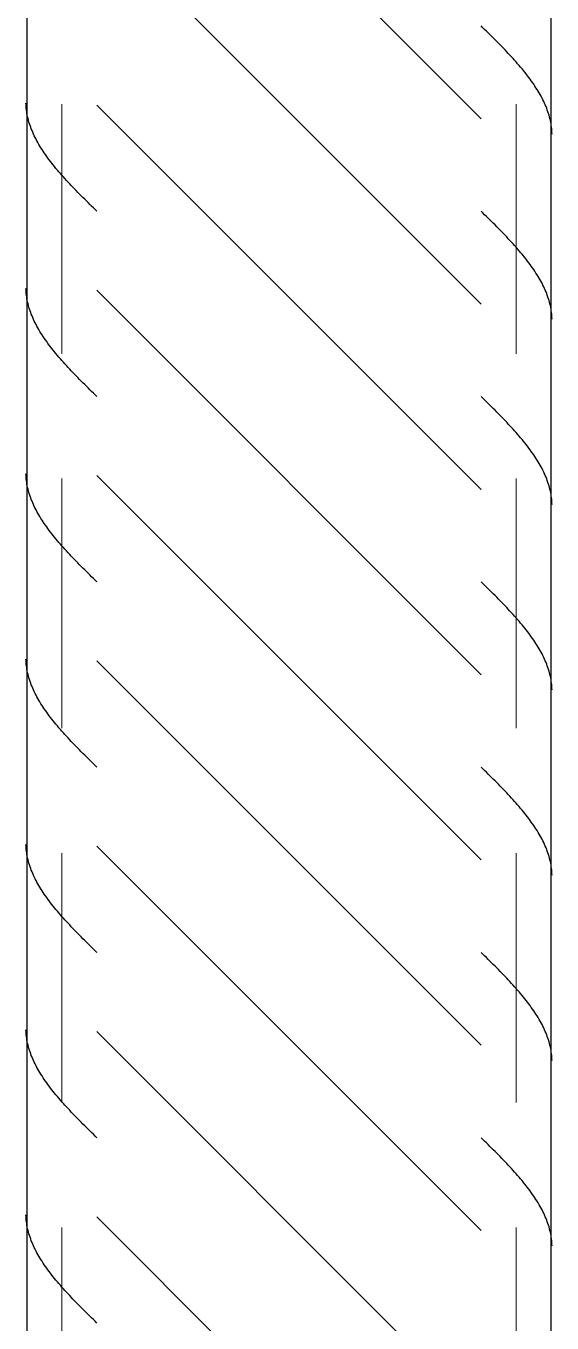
# Model space of a CAD drawing. Extents: x -9133 to 18268, y -11863 to 17290.
# Drawn here: x 498.8 to 529, y 3316.6 to 3390.8 of the extents above; entities that cross this region are included whole.
import ezdxf

# ---------------------------------------------------------------- set-up
doc = ezdxf.new("R2010")
doc.units = 0
doc.header["$LTSCALE"] = 30
doc.header["$MEASUREMENT"] = 0
doc.linetypes.add('EJEG$0$RLE-PROYECCION', pattern=[0.71438, 0.47625, -0.23813])
doc.layers.get('0').update_dxf_attribs({"linetype": 'CONTINUOUS'})
doc.layers.add('EJEG$0$RLA-ACHURADO', color=30, linetype='EJEG$0$RLE-PROYECCION', lineweight=15, transparency=0.7)
doc.layers.add('EJEG$0$RLA-CONTORNO', color=30, linetype='CONTINUOUS', lineweight=25)

# ---------------------------------------------------------------- blocks, each defined once
blk = doc.blocks.new('EJEG$0$RLA-COLUMNAS-CAJONES - P_M_ 300x300x20-306602-EJE G')
at = {"layer": 'EJEG$0$RLA-ACHURADO'}
for p, q in [((-1629.816, 788.27), (-1629.816, 1103)), ((-1603.816, 788.27), (-1603.816, 1103))]:
    blk.add_line(p, q, dxfattribs=at)
blk = doc.blocks.new('EJEG$0$FP_1-EJE G')
at = {"layer": 'EJEG$0$RLA-CONTORNO'}
for p, q in [((-1601.816, 826.771), (-1601.816, 1103)), ((-1605.716, 1021.252), (-1605.816, 1021.35)), ((-1605.617, 1021.154), (-1605.716, 1021.252)), ((-1605.517, 1021.056), (-1605.617, 1021.154)), ((-1605.418, 1020.957), (-1605.517, 1021.056)), ((-1605.319, 1020.859), (-1605.418, 1020.957)), ((-1605.22, 1020.761), (-1605.319, 1020.859)), ((-1605.122, 1020.663), (-1605.22, 1020.761)), ((-1605.024, 1020.565), (-1605.122, 1020.663)), ((-1604.927, 1020.467), (-1605.024, 1020.565)), ((-1604.83, 1020.368), (-1604.927, 1020.467)), ((-1604.734, 1020.27), (-1604.83, 1020.368)), ((-1604.638, 1020.172), (-1604.734, 1020.27)), ((-1604.543, 1020.074), (-1604.638, 1020.172)), ((-1604.449, 1019.976), (-1604.543, 1020.074)), ((-1604.355, 1019.877), (-1604.449, 1019.976)), ((-1604.263, 1019.779), (-1604.355, 1019.877)), ((-1604.171, 1019.681), (-1604.263, 1019.779)), ((-1604.081, 1019.583), (-1604.171, 1019.681)), ((-1603.991, 1019.485), (-1604.081, 1019.583)), ((-1603.903, 1019.387), (-1603.991, 1019.485)), ((-1603.816, 1019.288), (-1603.903, 1019.387)), ((-1603.73, 1019.19), (-1603.816, 1019.288)), ((-1603.645, 1019.092), (-1603.73, 1019.19)), ((-1603.561, 1018.994), (-1603.645, 1019.092)), ((-1603.479, 1018.896), (-1603.561, 1018.994)), ((-1603.398, 1018.798), (-1603.479, 1018.896)), ((-1603.319, 1018.699), (-1603.398, 1018.798)), ((-1603.241, 1018.601), (-1603.319, 1018.699)), ((-1603.165, 1018.503), (-1603.241, 1018.601)), ((-1603.091, 1018.405), (-1603.165, 1018.503)), ((-1603.018, 1018.307), (-1603.091, 1018.405)), ((-1602.946, 1018.209), (-1603.018, 1018.307)), ((-1602.877, 1018.11), (-1602.946, 1018.209)), ((-1602.809, 1018.012), (-1602.877, 1018.11)), ((-1602.743, 1017.914), (-1602.809, 1018.012)), ((-1602.679, 1017.816), (-1602.743, 1017.914)), ((-1602.617, 1017.718), (-1602.679, 1017.816)), ((-1602.556, 1017.619), (-1602.617, 1017.718)), ((-1602.498, 1017.521), (-1602.556, 1017.619)), ((-1602.442, 1017.423), (-1602.498, 1017.521)), ((-1602.387, 1017.325), (-1602.442, 1017.423)), ((-1602.335, 1017.227), (-1602.387, 1017.325)), ((-1602.285, 1017.129), (-1602.335, 1017.227)), ((-1602.237, 1017.03), (-1602.285, 1017.129)), ((-1602.191, 1016.932), (-1602.237, 1017.03)), ((-1602.147, 1016.834), (-1602.191, 1016.932)), ((-1602.106, 1016.736), (-1602.147, 1016.834)), ((-1602.067, 1016.638), (-1602.106, 1016.736)), ((-1602.03, 1016.54), (-1602.067, 1016.638)), ((-1601.995, 1016.441), (-1602.03, 1016.54)), ((-1601.963, 1016.343), (-1601.995, 1016.441)), ((-1601.932, 1016.245), (-1601.963, 1016.343)), ((-1601.905, 1016.147), (-1601.932, 1016.245)), ((-1601.879, 1016.049), (-1601.905, 1016.147)), ((-1601.856, 1015.951), (-1601.879, 1016.049)), ((-1601.836, 1015.852), (-1601.856, 1015.951)), ((-1601.817, 1015.754), (-1601.836, 1015.852)), ((-1601.802, 1015.656), (-1601.817, 1015.754)), ((-1601.788, 1015.558), (-1601.802, 1015.656)), ((-1601.777, 1015.46), (-1601.788, 1015.558)), ((-1601.769, 1015.361), (-1601.777, 1015.46)), ((-1601.763, 1015.263), (-1601.769, 1015.361)), ((-1601.759, 1015.165), (-1601.763, 1015.263)), ((-1605.716, 1010.645), (-1605.816, 1010.744)), ((-1605.617, 1010.547), (-1605.716, 1010.645)), ((-1605.517, 1010.449), (-1605.617, 1010.547)), ((-1605.418, 1010.351), (-1605.517, 1010.449)), ((-1605.319, 1010.253), (-1605.418, 1010.351)), ((-1605.22, 1010.154), (-1605.319, 1010.253)), ((-1605.122, 1010.056), (-1605.22, 1010.154)), ((-1605.024, 1009.958), (-1605.122, 1010.056)), ((-1604.927, 1009.86), (-1605.024, 1009.958)), ((-1604.83, 1009.762), (-1604.927, 1009.86)), ((-1604.734, 1009.664), (-1604.83, 1009.762)), ((-1604.638, 1009.565), (-1604.734, 1009.664)), ((-1604.543, 1009.467), (-1604.638, 1009.565)), ((-1604.449, 1009.369), (-1604.543, 1009.467)), ((-1604.355, 1009.271), (-1604.449, 1009.369)), ((-1604.263, 1009.173), (-1604.355, 1009.271)), ((-1604.171, 1009.075), (-1604.263, 1009.173)), ((-1604.081, 1008.976), (-1604.171, 1009.075)), ((-1603.991, 1008.878), (-1604.081, 1008.976)), ((-1603.903, 1008.78), (-1603.991, 1008.878)), ((-1603.816, 1008.682), (-1603.903, 1008.78)), ((-1603.73, 1008.584), (-1603.816, 1008.682)), ((-1603.645, 1008.485), (-1603.73, 1008.584)), ((-1603.561, 1008.387), (-1603.645, 1008.485)), ((-1603.479, 1008.289), (-1603.561, 1008.387)), ((-1603.398, 1008.191), (-1603.479, 1008.289)), ((-1603.319, 1008.093), (-1603.398, 1008.191)), ((-1603.241, 1007.995), (-1603.319, 1008.093)), ((-1603.165, 1007.896), (-1603.241, 1007.995)), ((-1603.091, 1007.798), (-1603.165, 1007.896)), ((-1603.018, 1007.7), (-1603.091, 1007.798)), ((-1602.946, 1007.602), (-1603.018, 1007.7)), ((-1602.877, 1007.504), (-1602.946, 1007.602)), ((-1602.809, 1007.406), (-1602.877, 1007.504)), ((-1602.743, 1007.307), (-1602.809, 1007.406)), ((-1602.679, 1007.209), (-1602.743, 1007.307)), ((-1602.617, 1007.111), (-1602.679, 1007.209)), ((-1602.556, 1007.013), (-1602.617, 1007.111)), ((-1602.498, 1006.915), (-1602.556, 1007.013)), ((-1602.442, 1006.817), (-1602.498, 1006.915)), ((-1602.387, 1006.718), (-1602.442, 1006.817)), ((-1602.335, 1006.62), (-1602.387, 1006.718)), ((-1602.285, 1006.522), (-1602.335, 1006.62)), ((-1602.237, 1006.424), (-1602.285, 1006.522)), ((-1602.191, 1006.326), (-1602.237, 1006.424)), ((-1602.147, 1006.227), (-1602.191, 1006.326)), ((-1602.106, 1006.129), (-1602.147, 1006.227)), ((-1602.067, 1006.031), (-1602.106, 1006.129)), ((-1602.03, 1005.933), (-1602.067, 1006.031)), ((-1601.995, 1005.835), (-1602.03, 1005.933)), ((-1601.963, 1005.737), (-1601.995, 1005.835)), ((-1601.932, 1005.638), (-1601.963, 1005.737)), ((-1601.905, 1005.54), (-1601.932, 1005.638)), ((-1601.879, 1005.442), (-1601.905, 1005.54)), ((-1601.856, 1005.344), (-1601.879, 1005.442)), ((-1601.836, 1005.246), (-1601.856, 1005.344)), ((-1601.817, 1005.148), (-1601.836, 1005.246)), ((-1601.802, 1005.049), (-1601.817, 1005.148)), ((-1601.788, 1004.951), (-1601.802, 1005.049)), ((-1601.777, 1004.853), (-1601.788, 1004.951)), ((-1601.769, 1004.755), (-1601.777, 1004.853)), ((-1601.763, 1004.657), (-1601.769, 1004.755)), ((-1601.759, 1004.559), (-1601.763, 1004.657)), ((-1605.716, 1000.039), (-1605.816, 1000.137)), ((-1605.617, 999.941), (-1605.716, 1000.039)), ((-1605.517, 999.842), (-1605.617, 999.941)), ((-1605.418, 999.744), (-1605.517, 999.842)), ((-1605.319, 999.646), (-1605.418, 999.744)), ((-1605.22, 999.548), (-1605.319, 999.646)), ((-1605.122, 999.45), (-1605.22, 999.548)), ((-1605.024, 999.352), (-1605.122, 999.45)), ((-1604.927, 999.253), (-1605.024, 999.352)), ((-1604.83, 999.155), (-1604.927, 999.253)), ((-1604.734, 999.057), (-1604.83, 999.155)), ((-1604.638, 998.959), (-1604.734, 999.057)), ((-1604.543, 998.861), (-1604.638, 998.959)), ((-1604.449, 998.762), (-1604.543, 998.861)), ((-1604.355, 998.664), (-1604.449, 998.762)), ((-1604.263, 998.566), (-1604.355, 998.664)), ((-1604.171, 998.468), (-1604.263, 998.566)), ((-1604.081, 998.37), (-1604.171, 998.468)), ((-1603.991, 998.272), (-1604.081, 998.37)), ((-1603.903, 998.173), (-1603.991, 998.272)), ((-1603.816, 998.075), (-1603.903, 998.173)), ((-1603.73, 997.977), (-1603.816, 998.075)), ((-1603.645, 997.879), (-1603.73, 997.977)), ((-1603.561, 997.781), (-1603.645, 997.879)), ((-1603.479, 997.683), (-1603.561, 997.781)), ((-1603.398, 997.584), (-1603.479, 997.683)), ((-1603.319, 997.486), (-1603.398, 997.584)), ((-1603.241, 997.388), (-1603.319, 997.486)), ((-1603.165, 997.29), (-1603.241, 997.388)), ((-1603.091, 997.192), (-1603.165, 997.29)), ((-1603.018, 997.093), (-1603.091, 997.192)), ((-1602.946, 996.995), (-1603.018, 997.093)), ((-1602.877, 996.897), (-1602.946, 996.995)), ((-1602.809, 996.799), (-1602.877, 996.897)), ((-1602.743, 996.701), (-1602.809, 996.799)), ((-1602.679, 996.603), (-1602.743, 996.701)), ((-1602.617, 996.504), (-1602.679, 996.603)), ((-1602.556, 996.406), (-1602.617, 996.504)), ((-1602.498, 996.308), (-1602.556, 996.406)), ((-1602.442, 996.21), (-1602.498, 996.308)), ((-1602.387, 996.112), (-1602.442, 996.21)), ((-1602.335, 996.014), (-1602.387, 996.112)), ((-1602.285, 995.915), (-1602.335, 996.014)), ((-1602.237, 995.817), (-1602.285, 995.915)), ((-1602.191, 995.719), (-1602.237, 995.817)), ((-1602.147, 995.621), (-1602.191, 995.719)), ((-1602.106, 995.523), (-1602.147, 995.621)), ((-1602.067, 995.425), (-1602.106, 995.523)), ((-1602.03, 995.326), (-1602.067, 995.425)), ((-1601.995, 995.228), (-1602.03, 995.326)), ((-1601.963, 995.13), (-1601.995, 995.228)), ((-1601.932, 995.032), (-1601.963, 995.13)), ((-1601.905, 994.934), (-1601.932, 995.032)), ((-1601.879, 994.835), (-1601.905, 994.934)), ((-1601.856, 994.737), (-1601.879, 994.835)), ((-1601.836, 994.639), (-1601.856, 994.737)), ((-1601.817, 994.541), (-1601.836, 994.639)), ((-1601.802, 994.443), (-1601.817, 994.541)), ((-1601.788, 994.345), (-1601.802, 994.443)), ((-1601.777, 994.246), (-1601.788, 994.345)), ((-1601.769, 994.148), (-1601.777, 994.246)), ((-1601.763, 994.05), (-1601.769, 994.148)), ((-1601.759, 993.952), (-1601.763, 994.05)), ((-1605.716, 989.432), (-1605.816, 989.53)), ((-1605.617, 989.334), (-1605.716, 989.432)), ((-1605.517, 989.236), (-1605.617, 989.334)), ((-1605.418, 989.138), (-1605.517, 989.236)), ((-1605.319, 989.039), (-1605.418, 989.138)), ((-1605.22, 988.941), (-1605.319, 989.039)), ((-1605.122, 988.843), (-1605.22, 988.941)), ((-1605.024, 988.745), (-1605.122, 988.843)), ((-1604.927, 988.647), (-1605.024, 988.745)), ((-1604.83, 988.549), (-1604.927, 988.647)), ((-1604.734, 988.45), (-1604.83, 988.549)), ((-1604.638, 988.352), (-1604.734, 988.45)), ((-1604.543, 988.254), (-1604.638, 988.352)), ((-1604.449, 988.156), (-1604.543, 988.254)), ((-1604.355, 988.058), (-1604.449, 988.156)), ((-1604.263, 987.96), (-1604.355, 988.058)), ((-1604.171, 987.861), (-1604.263, 987.96)), ((-1604.081, 987.763), (-1604.171, 987.861)), ((-1603.991, 987.665), (-1604.081, 987.763)), ((-1603.903, 987.567), (-1603.991, 987.665)), ((-1603.816, 987.469), (-1603.903, 987.567)), ((-1603.73, 987.37), (-1603.816, 987.469)), ((-1603.645, 987.272), (-1603.73, 987.37)), ((-1603.561, 987.174), (-1603.645, 987.272)), ((-1603.479, 987.076), (-1603.561, 987.174)), ((-1603.398, 986.978), (-1603.479, 987.076)), ((-1603.319, 986.88), (-1603.398, 986.978)), ((-1603.241, 986.781), (-1603.319, 986.88)), ((-1603.165, 986.683), (-1603.241, 986.781)), ((-1603.091, 986.585), (-1603.165, 986.683)), ((-1603.018, 986.487), (-1603.091, 986.585)), ((-1602.946, 986.389), (-1603.018, 986.487)), ((-1602.877, 986.291), (-1602.946, 986.389)), ((-1602.809, 986.192), (-1602.877, 986.291)), ((-1602.743, 986.094), (-1602.809, 986.192)), ((-1602.679, 985.996), (-1602.743, 986.094)), ((-1602.617, 985.898), (-1602.679, 985.996)), ((-1602.556, 985.8), (-1602.617, 985.898)), ((-1602.498, 985.701), (-1602.556, 985.8)), ((-1602.442, 985.603), (-1602.498, 985.701)), ((-1602.387, 985.505), (-1602.442, 985.603)), ((-1602.335, 985.407), (-1602.387, 985.505)), ((-1602.285, 985.309), (-1602.335, 985.407)), ((-1602.237, 985.211), (-1602.285, 985.309)), ((-1602.191, 985.112), (-1602.237, 985.211)), ((-1602.147, 985.014), (-1602.191, 985.112)), ((-1602.106, 984.916), (-1602.147, 985.014)), ((-1602.067, 984.818), (-1602.106, 984.916)), ((-1602.03, 984.72), (-1602.067, 984.818)), ((-1601.995, 984.622), (-1602.03, 984.72)), ((-1601.963, 984.523), (-1601.995, 984.622)), ((-1601.932, 984.425), (-1601.963, 984.523)), ((-1601.905, 984.327), (-1601.932, 984.425)), ((-1601.879, 984.229), (-1601.905, 984.327)), ((-1601.856, 984.131), (-1601.879, 984.229)), ((-1601.836, 984.033), (-1601.856, 984.131)), ((-1601.817, 983.934), (-1601.836, 984.033)), ((-1601.802, 983.836), (-1601.817, 983.934)), ((-1601.788, 983.738), (-1601.802, 983.836)), ((-1601.777, 983.64), (-1601.788, 983.738)), ((-1601.769, 983.542), (-1601.777, 983.64)), ((-1601.763, 983.443), (-1601.769, 983.542)), ((-1601.759, 983.345), (-1601.763, 983.443)), ((-1605.716, 978.826), (-1605.816, 978.924)), ((-1605.617, 978.727), (-1605.716, 978.826)), ((-1605.517, 978.629), (-1605.617, 978.727)), ((-1605.418, 978.531), (-1605.517, 978.629)), ((-1605.319, 978.433), (-1605.418, 978.531)), ((-1605.22, 978.335), (-1605.319, 978.433)), ((-1605.122, 978.236), (-1605.22, 978.335)), ((-1605.024, 978.138), (-1605.122, 978.236)), ((-1604.927, 978.04), (-1605.024, 978.138)), ((-1604.83, 977.942), (-1604.927, 978.04)), ((-1604.734, 977.844), (-1604.83, 977.942)), ((-1604.638, 977.746), (-1604.734, 977.844)), ((-1604.543, 977.647), (-1604.638, 977.746)), ((-1604.449, 977.549), (-1604.543, 977.647)), ((-1604.355, 977.451), (-1604.449, 977.549)), ((-1604.263, 977.353), (-1604.355, 977.451)), ((-1604.171, 977.255), (-1604.263, 977.353)), ((-1604.081, 977.157), (-1604.171, 977.255)), ((-1603.991, 977.058), (-1604.081, 977.157)), ((-1603.903, 976.96), (-1603.991, 977.058)), ((-1603.816, 976.862), (-1603.903, 976.96)), ((-1603.73, 976.764), (-1603.816, 976.862)), ((-1603.645, 976.666), (-1603.73, 976.764)), ((-1603.561, 976.568), (-1603.645, 976.666)), ((-1603.479, 976.469), (-1603.561, 976.568)), ((-1603.398, 976.371), (-1603.479, 976.469)), ((-1603.319, 976.273), (-1603.398, 976.371)), ((-1603.241, 976.175), (-1603.319, 976.273)), ((-1603.165, 976.077), (-1603.241, 976.175)), ((-1603.091, 975.978), (-1603.165, 976.077)), ((-1603.018, 975.88), (-1603.091, 975.978)), ((-1602.946, 975.782), (-1603.018, 975.88)), ((-1602.877, 975.684), (-1602.946, 975.782)), ((-1602.809, 975.586), (-1602.877, 975.684)), ((-1602.743, 975.488), (-1602.809, 975.586)), ((-1602.679, 975.389), (-1602.743, 975.488)), ((-1602.617, 975.291), (-1602.679, 975.389)), ((-1602.556, 975.193), (-1602.617, 975.291)), ((-1602.498, 975.095), (-1602.556, 975.193)), ((-1602.442, 974.997), (-1602.498, 975.095)), ((-1602.387, 974.899), (-1602.442, 974.997)), ((-1602.335, 974.8), (-1602.387, 974.899)), ((-1602.285, 974.702), (-1602.335, 974.8)), ((-1602.237, 974.604), (-1602.285, 974.702)), ((-1602.191, 974.506), (-1602.237, 974.604)), ((-1602.147, 974.408), (-1602.191, 974.506)), ((-1602.106, 974.309), (-1602.147, 974.408)), ((-1602.067, 974.211), (-1602.106, 974.309)), ((-1602.03, 974.113), (-1602.067, 974.211)), ((-1601.995, 974.015), (-1602.03, 974.113)), ((-1601.963, 973.917), (-1601.995, 974.015)), ((-1601.932, 973.819), (-1601.963, 973.917)), ((-1601.905, 973.72), (-1601.932, 973.819)), ((-1601.879, 973.622), (-1601.905, 973.72)), ((-1601.856, 973.524), (-1601.879, 973.622)), ((-1601.836, 973.426), (-1601.856, 973.524)), ((-1601.817, 973.328), (-1601.836, 973.426)), ((-1601.802, 973.23), (-1601.817, 973.328)), ((-1601.788, 973.131), (-1601.802, 973.23)), ((-1601.777, 973.033), (-1601.788, 973.131)), ((-1601.769, 972.935), (-1601.777, 973.033)), ((-1601.763, 972.837), (-1601.769, 972.935)), ((-1601.759, 972.739), (-1601.763, 972.837)), ((-1605.716, 968.219), (-1605.816, 968.317)), ((-1605.617, 968.121), (-1605.716, 968.219)), ((-1605.517, 968.023), (-1605.617, 968.121)), ((-1605.418, 967.924), (-1605.517, 968.023)), ((-1605.319, 967.826), (-1605.418, 967.924)), ((-1605.22, 967.728), (-1605.319, 967.826)), ((-1605.122, 967.63), (-1605.22, 967.728)), ((-1605.024, 967.532), (-1605.122, 967.63)), ((-1604.927, 967.434), (-1605.024, 967.532)), ((-1604.83, 967.335), (-1604.927, 967.434)), ((-1604.734, 967.237), (-1604.83, 967.335)), ((-1604.638, 967.139), (-1604.734, 967.237)), ((-1604.543, 967.041), (-1604.638, 967.139)), ((-1604.449, 966.943), (-1604.543, 967.041)), ((-1604.355, 966.844), (-1604.449, 966.943)), ((-1604.263, 966.746), (-1604.355, 966.844)), ((-1604.171, 966.648), (-1604.263, 966.746)), ((-1604.081, 966.55), (-1604.171, 966.648)), ((-1603.991, 966.452), (-1604.081, 966.55)), ((-1603.903, 966.354), (-1603.991, 966.452)), ((-1603.816, 966.255), (-1603.903, 966.354)), ((-1603.73, 966.157), (-1603.816, 966.255)), ((-1603.645, 966.059), (-1603.73, 966.157)), ((-1603.561, 965.961), (-1603.645, 966.059)), ((-1603.479, 965.863), (-1603.561, 965.961)), ((-1603.398, 965.765), (-1603.479, 965.863)), ((-1603.319, 965.666), (-1603.398, 965.765)), ((-1603.241, 965.568), (-1603.319, 965.666)), ((-1603.165, 965.47), (-1603.241, 965.568)), ((-1603.091, 965.372), (-1603.165, 965.47)), ((-1603.018, 965.274), (-1603.091, 965.372)), ((-1602.946, 965.176), (-1603.018, 965.274)), ((-1602.877, 965.077), (-1602.946, 965.176)), ((-1602.809, 964.979), (-1602.877, 965.077)), ((-1602.743, 964.881), (-1602.809, 964.979)), ((-1602.679, 964.783), (-1602.743, 964.881)), ((-1602.617, 964.685), (-1602.679, 964.783)), ((-1602.556, 964.586), (-1602.617, 964.685)), ((-1602.498, 964.488), (-1602.556, 964.586)), ((-1602.442, 964.39), (-1602.498, 964.488)), ((-1602.387, 964.292), (-1602.442, 964.39)), ((-1602.335, 964.194), (-1602.387, 964.292)), ((-1602.285, 964.096), (-1602.335, 964.194)), ((-1602.237, 963.997), (-1602.285, 964.096)), ((-1602.191, 963.899), (-1602.237, 963.997)), ((-1602.147, 963.801), (-1602.191, 963.899)), ((-1602.106, 963.703), (-1602.147, 963.801)), ((-1602.067, 963.605), (-1602.106, 963.703)), ((-1602.03, 963.507), (-1602.067, 963.605)), ((-1601.995, 963.408), (-1602.03, 963.507)), ((-1601.963, 963.31), (-1601.995, 963.408)), ((-1601.932, 963.212), (-1601.963, 963.31)), ((-1601.905, 963.114), (-1601.932, 963.212)), ((-1601.879, 963.016), (-1601.905, 963.114)), ((-1601.856, 962.917), (-1601.879, 963.016)), ((-1601.836, 962.819), (-1601.856, 962.917)), ((-1601.817, 962.721), (-1601.836, 962.819)), ((-1601.802, 962.623), (-1601.817, 962.721)), ((-1601.788, 962.525), (-1601.802, 962.623)), ((-1601.777, 962.427), (-1601.788, 962.525)), ((-1601.769, 962.328), (-1601.777, 962.427)), ((-1601.763, 962.23), (-1601.769, 962.328)), ((-1601.759, 962.132), (-1601.763, 962.23)), ((-1605.716, 957.612), (-1605.816, 957.711)), ((-1605.617, 957.514), (-1605.716, 957.612)), ((-1605.517, 957.416), (-1605.617, 957.514)), ((-1605.418, 957.318), (-1605.517, 957.416)), ((-1605.319, 957.22), (-1605.418, 957.318)), ((-1605.22, 957.121), (-1605.319, 957.22)), ((-1605.122, 957.023), (-1605.22, 957.121)), ((-1605.024, 956.925), (-1605.122, 957.023)), ((-1604.927, 956.827), (-1605.024, 956.925)), ((-1604.83, 956.729), (-1604.927, 956.827)), ((-1604.734, 956.631), (-1604.83, 956.729)), ((-1604.638, 956.532), (-1604.734, 956.631)), ((-1604.543, 956.434), (-1604.638, 956.532)), ((-1604.449, 956.336), (-1604.543, 956.434)), ((-1604.355, 956.238), (-1604.449, 956.336)), ((-1604.263, 956.14), (-1604.355, 956.238)), ((-1604.171, 956.042), (-1604.263, 956.14)), ((-1604.081, 955.943), (-1604.171, 956.042)), ((-1603.991, 955.845), (-1604.081, 955.943)), ((-1603.903, 955.747), (-1603.991, 955.845)), ((-1603.816, 955.649), (-1603.903, 955.747)), ((-1603.73, 955.551), (-1603.816, 955.649)), ((-1603.645, 955.452), (-1603.73, 955.551)), ((-1603.561, 955.354), (-1603.645, 955.452)), ((-1603.479, 955.256), (-1603.561, 955.354)), ((-1603.398, 955.158), (-1603.479, 955.256)), ((-1603.319, 955.06), (-1603.398, 955.158)), ((-1603.241, 954.962), (-1603.319, 955.06)), ((-1603.165, 954.863), (-1603.241, 954.962)), ((-1603.091, 954.765), (-1603.165, 954.863)), ((-1603.018, 954.667), (-1603.091, 954.765)), ((-1602.946, 954.569), (-1603.018, 954.667)), ((-1602.877, 954.471), (-1602.946, 954.569)), ((-1602.809, 954.373), (-1602.877, 954.471)), ((-1602.743, 954.274), (-1602.809, 954.373)), ((-1602.679, 954.176), (-1602.743, 954.274)), ((-1602.617, 954.078), (-1602.679, 954.176)), ((-1602.556, 953.98), (-1602.617, 954.078)), ((-1602.498, 953.882), (-1602.556, 953.98)), ((-1602.442, 953.784), (-1602.498, 953.882)), ((-1602.387, 953.685), (-1602.442, 953.784)), ((-1602.335, 953.587), (-1602.387, 953.685)), ((-1602.285, 953.489), (-1602.335, 953.587)), ((-1602.237, 953.391), (-1602.285, 953.489)), ((-1602.191, 953.293), (-1602.237, 953.391)), ((-1602.147, 953.194), (-1602.191, 953.293)), ((-1602.106, 953.096), (-1602.147, 953.194)), ((-1602.067, 952.998), (-1602.106, 953.096)), ((-1602.03, 952.9), (-1602.067, 952.998)), ((-1601.995, 952.802), (-1602.03, 952.9)), ((-1601.963, 952.704), (-1601.995, 952.802)), ((-1601.932, 952.605), (-1601.963, 952.704)), ((-1601.905, 952.507), (-1601.932, 952.605)), ((-1601.879, 952.409), (-1601.905, 952.507)), ((-1601.856, 952.311), (-1601.879, 952.409)), ((-1601.836, 952.213), (-1601.856, 952.311)), ((-1601.817, 952.115), (-1601.836, 952.213)), ((-1601.802, 952.016), (-1601.817, 952.115)), ((-1601.788, 951.918), (-1601.802, 952.016)), ((-1601.777, 951.82), (-1601.788, 951.918)), ((-1601.769, 951.722), (-1601.777, 951.82)), ((-1601.763, 951.624), (-1601.769, 951.722)), ((-1601.759, 951.525), (-1601.763, 951.624))]:
    blk.add_line(p, q, dxfattribs=at)
blk = doc.blocks.new('EJEG$0$FP_2-EJE G')
at = {"layer": 'EJEG$0$RLA-CONTORNO'}
for p, q in [((-1631.816, 1103), (-1631.816, 788.27)), ((-1631.869, 1016.833), (-1631.873, 1016.931)), ((-1631.863, 1016.735), (-1631.869, 1016.833)), ((-1631.855, 1016.637), (-1631.863, 1016.735)), ((-1631.844, 1016.539), (-1631.855, 1016.637)), ((-1631.83, 1016.44), (-1631.844, 1016.539)), ((-1631.814, 1016.342), (-1631.83, 1016.44)), ((-1631.796, 1016.244), (-1631.814, 1016.342)), ((-1631.776, 1016.146), (-1631.796, 1016.244)), ((-1631.753, 1016.048), (-1631.776, 1016.146)), ((-1631.727, 1015.95), (-1631.753, 1016.048)), ((-1631.699, 1015.851), (-1631.727, 1015.95)), ((-1631.669, 1015.753), (-1631.699, 1015.851)), ((-1631.637, 1015.655), (-1631.669, 1015.753)), ((-1631.602, 1015.557), (-1631.637, 1015.655)), ((-1631.565, 1015.459), (-1631.602, 1015.557)), ((-1631.526, 1015.361), (-1631.565, 1015.459)), ((-1631.485, 1015.262), (-1631.526, 1015.361)), ((-1631.441, 1015.164), (-1631.485, 1015.262)), ((-1631.395, 1015.066), (-1631.441, 1015.164)), ((-1631.347, 1014.968), (-1631.395, 1015.066)), ((-1631.297, 1014.87), (-1631.347, 1014.968)), ((-1631.245, 1014.772), (-1631.297, 1014.87)), ((-1631.19, 1014.673), (-1631.245, 1014.772)), ((-1631.134, 1014.575), (-1631.19, 1014.673)), ((-1631.076, 1014.477), (-1631.134, 1014.575)), ((-1631.015, 1014.379), (-1631.076, 1014.477)), ((-1630.953, 1014.281), (-1631.015, 1014.379)), ((-1630.889, 1014.182), (-1630.953, 1014.281)), ((-1630.823, 1014.084), (-1630.889, 1014.182)), ((-1630.755, 1013.986), (-1630.823, 1014.084)), ((-1630.686, 1013.888), (-1630.755, 1013.986)), ((-1630.614, 1013.79), (-1630.686, 1013.888)), ((-1630.541, 1013.692), (-1630.614, 1013.79)), ((-1630.467, 1013.593), (-1630.541, 1013.692)), ((-1630.39, 1013.495), (-1630.467, 1013.593)), ((-1630.313, 1013.397), (-1630.39, 1013.495)), ((-1630.233, 1013.299), (-1630.313, 1013.397)), ((-1630.153, 1013.201), (-1630.233, 1013.299)), ((-1630.071, 1013.103), (-1630.153, 1013.201)), ((-1629.987, 1013.004), (-1630.071, 1013.103)), ((-1629.902, 1012.906), (-1629.987, 1013.004)), ((-1629.816, 1012.808), (-1629.902, 1012.906)), ((-1629.729, 1012.71), (-1629.816, 1012.808)), ((-1629.641, 1012.612), (-1629.729, 1012.71)), ((-1629.551, 1012.514), (-1629.641, 1012.612)), ((-1629.46, 1012.415), (-1629.551, 1012.514)), ((-1629.369, 1012.317), (-1629.46, 1012.415)), ((-1629.276, 1012.219), (-1629.369, 1012.317)), ((-1629.183, 1012.121), (-1629.276, 1012.219)), ((-1629.089, 1012.023), (-1629.183, 1012.121)), ((-1628.994, 1011.924), (-1629.089, 1012.023)), ((-1628.898, 1011.826), (-1628.994, 1011.924)), ((-1628.802, 1011.728), (-1628.898, 1011.826)), ((-1628.705, 1011.63), (-1628.802, 1011.728)), ((-1628.608, 1011.532), (-1628.705, 1011.63)), ((-1628.51, 1011.434), (-1628.608, 1011.532)), ((-1628.411, 1011.335), (-1628.51, 1011.434)), ((-1628.313, 1011.237), (-1628.411, 1011.335)), ((-1628.214, 1011.139), (-1628.313, 1011.237)), ((-1628.114, 1011.041), (-1628.214, 1011.139)), ((-1628.015, 1010.943), (-1628.114, 1011.041)), ((-1627.916, 1010.845), (-1628.015, 1010.943)), ((-1627.816, 1010.746), (-1627.916, 1010.845)), ((-1631.869, 1006.227), (-1631.873, 1006.325)), ((-1631.863, 1006.128), (-1631.869, 1006.227)), ((-1631.855, 1006.03), (-1631.863, 1006.128)), ((-1631.844, 1005.932), (-1631.855, 1006.03)), ((-1631.83, 1005.834), (-1631.844, 1005.932)), ((-1631.814, 1005.736), (-1631.83, 1005.834)), ((-1631.796, 1005.638), (-1631.814, 1005.736)), ((-1631.776, 1005.539), (-1631.796, 1005.638)), ((-1631.753, 1005.441), (-1631.776, 1005.539)), ((-1631.727, 1005.343), (-1631.753, 1005.441)), ((-1631.699, 1005.245), (-1631.727, 1005.343)), ((-1631.669, 1005.147), (-1631.699, 1005.245)), ((-1631.637, 1005.048), (-1631.669, 1005.147)), ((-1631.602, 1004.95), (-1631.637, 1005.048)), ((-1631.565, 1004.852), (-1631.602, 1004.95)), ((-1631.526, 1004.754), (-1631.565, 1004.852)), ((-1631.485, 1004.656), (-1631.526, 1004.754)), ((-1631.441, 1004.558), (-1631.485, 1004.656)), ((-1631.395, 1004.459), (-1631.441, 1004.558)), ((-1631.347, 1004.361), (-1631.395, 1004.459)), ((-1631.297, 1004.263), (-1631.347, 1004.361)), ((-1631.245, 1004.165), (-1631.297, 1004.263)), ((-1631.19, 1004.067), (-1631.245, 1004.165)), ((-1631.134, 1003.969), (-1631.19, 1004.067)), ((-1631.076, 1003.87), (-1631.134, 1003.969)), ((-1631.015, 1003.772), (-1631.076, 1003.87)), ((-1630.953, 1003.674), (-1631.015, 1003.772)), ((-1630.889, 1003.576), (-1630.953, 1003.674)), ((-1630.823, 1003.478), (-1630.889, 1003.576)), ((-1630.755, 1003.38), (-1630.823, 1003.478)), ((-1630.686, 1003.281), (-1630.755, 1003.38)), ((-1630.614, 1003.183), (-1630.686, 1003.281)), ((-1630.541, 1003.085), (-1630.614, 1003.183)), ((-1630.467, 1002.987), (-1630.541, 1003.085)), ((-1630.39, 1002.889), (-1630.467, 1002.987)), ((-1630.313, 1002.79), (-1630.39, 1002.889)), ((-1630.233, 1002.692), (-1630.313, 1002.79)), ((-1630.153, 1002.594), (-1630.233, 1002.692)), ((-1630.071, 1002.496), (-1630.153, 1002.594)), ((-1629.987, 1002.398), (-1630.071, 1002.496)), ((-1629.902, 1002.3), (-1629.987, 1002.398)), ((-1629.816, 1002.201), (-1629.902, 1002.3)), ((-1629.729, 1002.103), (-1629.816, 1002.201)), ((-1629.641, 1002.005), (-1629.729, 1002.103)), ((-1629.551, 1001.907), (-1629.641, 1002.005)), ((-1629.46, 1001.809), (-1629.551, 1001.907)), ((-1629.369, 1001.711), (-1629.46, 1001.809)), ((-1629.276, 1001.612), (-1629.369, 1001.711)), ((-1629.183, 1001.514), (-1629.276, 1001.612)), ((-1629.089, 1001.416), (-1629.183, 1001.514)), ((-1628.994, 1001.318), (-1629.089, 1001.416)), ((-1628.898, 1001.22), (-1628.994, 1001.318)), ((-1628.802, 1001.122), (-1628.898, 1001.22)), ((-1628.705, 1001.023), (-1628.802, 1001.122)), ((-1628.608, 1000.925), (-1628.705, 1001.023)), ((-1628.51, 1000.827), (-1628.608, 1000.925)), ((-1628.411, 1000.729), (-1628.51, 1000.827)), ((-1628.313, 1000.631), (-1628.411, 1000.729)), ((-1628.214, 1000.532), (-1628.313, 1000.631)), ((-1628.114, 1000.434), (-1628.214, 1000.532)), ((-1628.015, 1000.336), (-1628.114, 1000.434)), ((-1627.916, 1000.238), (-1628.015, 1000.336)), ((-1627.816, 1000.14), (-1627.916, 1000.238)), ((-1631.869, 995.62), (-1631.873, 995.718)), ((-1631.863, 995.522), (-1631.869, 995.62)), ((-1631.855, 995.424), (-1631.863, 995.522)), ((-1631.844, 995.325), (-1631.855, 995.424)), ((-1631.83, 995.227), (-1631.844, 995.325)), ((-1631.814, 995.129), (-1631.83, 995.227)), ((-1631.796, 995.031), (-1631.814, 995.129)), ((-1631.776, 994.933), (-1631.796, 995.031)), ((-1631.753, 994.835), (-1631.776, 994.933)), ((-1631.727, 994.736), (-1631.753, 994.835)), ((-1631.699, 994.638), (-1631.727, 994.736)), ((-1631.669, 994.54), (-1631.699, 994.638)), ((-1631.637, 994.442), (-1631.669, 994.54)), ((-1631.602, 994.344), (-1631.637, 994.442)), ((-1631.565, 994.246), (-1631.602, 994.344)), ((-1631.526, 994.147), (-1631.565, 994.246)), ((-1631.485, 994.049), (-1631.526, 994.147)), ((-1631.441, 993.951), (-1631.485, 994.049)), ((-1631.395, 993.853), (-1631.441, 993.951)), ((-1631.347, 993.755), (-1631.395, 993.853)), ((-1631.297, 993.656), (-1631.347, 993.755)), ((-1631.245, 993.558), (-1631.297, 993.656)), ((-1631.19, 993.46), (-1631.245, 993.558)), ((-1631.134, 993.362), (-1631.19, 993.46)), ((-1631.076, 993.264), (-1631.134, 993.362)), ((-1631.015, 993.166), (-1631.076, 993.264)), ((-1630.953, 993.067), (-1631.015, 993.166)), ((-1630.889, 992.969), (-1630.953, 993.067)), ((-1630.823, 992.871), (-1630.889, 992.969)), ((-1630.755, 992.773), (-1630.823, 992.871)), ((-1630.686, 992.675), (-1630.755, 992.773)), ((-1630.614, 992.577), (-1630.686, 992.675)), ((-1630.541, 992.478), (-1630.614, 992.577)), ((-1630.467, 992.38), (-1630.541, 992.478)), ((-1630.39, 992.282), (-1630.467, 992.38)), ((-1630.313, 992.184), (-1630.39, 992.282)), ((-1630.233, 992.086), (-1630.313, 992.184)), ((-1630.153, 991.988), (-1630.233, 992.086)), ((-1630.071, 991.889), (-1630.153, 991.988)), ((-1629.987, 991.791), (-1630.071, 991.889)), ((-1629.902, 991.693), (-1629.987, 991.791)), ((-1629.816, 991.595), (-1629.902, 991.693)), ((-1629.729, 991.497), (-1629.816, 991.595)), ((-1629.641, 991.398), (-1629.729, 991.497)), ((-1629.551, 991.3), (-1629.641, 991.398)), ((-1629.46, 991.202), (-1629.551, 991.3)), ((-1629.369, 991.104), (-1629.46, 991.202)), ((-1629.276, 991.006), (-1629.369, 991.104)), ((-1629.183, 990.908), (-1629.276, 991.006)), ((-1629.089, 990.809), (-1629.183, 990.908)), ((-1628.994, 990.711), (-1629.089, 990.809)), ((-1628.898, 990.613), (-1628.994, 990.711)), ((-1628.802, 990.515), (-1628.898, 990.613)), ((-1628.705, 990.417), (-1628.802, 990.515)), ((-1628.608, 990.319), (-1628.705, 990.417)), ((-1628.51, 990.22), (-1628.608, 990.319)), ((-1628.411, 990.122), (-1628.51, 990.22)), ((-1628.313, 990.024), (-1628.411, 990.122)), ((-1628.214, 989.926), (-1628.313, 990.024)), ((-1628.114, 989.828), (-1628.214, 989.926)), ((-1628.015, 989.73), (-1628.114, 989.828)), ((-1627.916, 989.631), (-1628.015, 989.73)), ((-1627.816, 989.533), (-1627.916, 989.631)), ((-1631.869, 985.013), (-1631.873, 985.112)), ((-1631.863, 984.915), (-1631.869, 985.013)), ((-1631.855, 984.817), (-1631.863, 984.915)), ((-1631.844, 984.719), (-1631.855, 984.817)), ((-1631.83, 984.621), (-1631.844, 984.719)), ((-1631.814, 984.523), (-1631.83, 984.621)), ((-1631.796, 984.424), (-1631.814, 984.523)), ((-1631.776, 984.326), (-1631.796, 984.424)), ((-1631.753, 984.228), (-1631.776, 984.326)), ((-1631.727, 984.13), (-1631.753, 984.228)), ((-1631.699, 984.032), (-1631.727, 984.13)), ((-1631.669, 983.933), (-1631.699, 984.032)), ((-1631.637, 983.835), (-1631.669, 983.933)), ((-1631.602, 983.737), (-1631.637, 983.835)), ((-1631.565, 983.639), (-1631.602, 983.737)), ((-1631.526, 983.541), (-1631.565, 983.639)), ((-1631.485, 983.443), (-1631.526, 983.541)), ((-1631.441, 983.344), (-1631.485, 983.443)), ((-1631.395, 983.246), (-1631.441, 983.344)), ((-1631.347, 983.148), (-1631.395, 983.246)), ((-1631.297, 983.05), (-1631.347, 983.148)), ((-1631.245, 982.952), (-1631.297, 983.05)), ((-1631.19, 982.854), (-1631.245, 982.952)), ((-1631.134, 982.755), (-1631.19, 982.854)), ((-1631.076, 982.657), (-1631.134, 982.755)), ((-1631.015, 982.559), (-1631.076, 982.657)), ((-1630.953, 982.461), (-1631.015, 982.559)), ((-1630.889, 982.363), (-1630.953, 982.461)), ((-1630.823, 982.264), (-1630.889, 982.363)), ((-1630.755, 982.166), (-1630.823, 982.264)), ((-1630.686, 982.068), (-1630.755, 982.166)), ((-1630.614, 981.97), (-1630.686, 982.068)), ((-1630.541, 981.872), (-1630.614, 981.97)), ((-1630.467, 981.774), (-1630.541, 981.872)), ((-1630.39, 981.675), (-1630.467, 981.774)), ((-1630.313, 981.577), (-1630.39, 981.675)), ((-1630.233, 981.479), (-1630.313, 981.577)), ((-1630.153, 981.381), (-1630.233, 981.479)), ((-1630.071, 981.283), (-1630.153, 981.381)), ((-1629.987, 981.185), (-1630.071, 981.283)), ((-1629.902, 981.086), (-1629.987, 981.185)), ((-1629.816, 980.988), (-1629.902, 981.086)), ((-1629.729, 980.89), (-1629.816, 980.988)), ((-1629.641, 980.792), (-1629.729, 980.89)), ((-1629.551, 980.694), (-1629.641, 980.792)), ((-1629.46, 980.596), (-1629.551, 980.694)), ((-1629.369, 980.497), (-1629.46, 980.596)), ((-1629.276, 980.399), (-1629.369, 980.497)), ((-1629.183, 980.301), (-1629.276, 980.399)), ((-1629.089, 980.203), (-1629.183, 980.301)), ((-1628.994, 980.105), (-1629.089, 980.203)), ((-1628.898, 980.006), (-1628.994, 980.105)), ((-1628.802, 979.908), (-1628.898, 980.006)), ((-1628.705, 979.81), (-1628.802, 979.908)), ((-1628.608, 979.712), (-1628.705, 979.81)), ((-1628.51, 979.614), (-1628.608, 979.712)), ((-1628.411, 979.516), (-1628.51, 979.614)), ((-1628.313, 979.417), (-1628.411, 979.516)), ((-1628.214, 979.319), (-1628.313, 979.417)), ((-1628.114, 979.221), (-1628.214, 979.319)), ((-1628.015, 979.123), (-1628.114, 979.221)), ((-1627.916, 979.025), (-1628.015, 979.123)), ((-1627.816, 978.927), (-1627.916, 979.025)), ((-1631.869, 974.407), (-1631.873, 974.505)), ((-1631.863, 974.309), (-1631.869, 974.407)), ((-1631.855, 974.21), (-1631.863, 974.309)), ((-1631.844, 974.112), (-1631.855, 974.21)), ((-1631.83, 974.014), (-1631.844, 974.112)), ((-1631.814, 973.916), (-1631.83, 974.014)), ((-1631.796, 973.818), (-1631.814, 973.916)), ((-1631.776, 973.72), (-1631.796, 973.818)), ((-1631.753, 973.621), (-1631.776, 973.72)), ((-1631.727, 973.523), (-1631.753, 973.621)), ((-1631.699, 973.425), (-1631.727, 973.523)), ((-1631.669, 973.327), (-1631.699, 973.425)), ((-1631.637, 973.229), (-1631.669, 973.327)), ((-1631.602, 973.131), (-1631.637, 973.229)), ((-1631.565, 973.032), (-1631.602, 973.131)), ((-1631.526, 972.934), (-1631.565, 973.032)), ((-1631.485, 972.836), (-1631.526, 972.934)), ((-1631.441, 972.738), (-1631.485, 972.836)), ((-1631.395, 972.64), (-1631.441, 972.738)), ((-1631.347, 972.541), (-1631.395, 972.64)), ((-1631.297, 972.443), (-1631.347, 972.541)), ((-1631.245, 972.345), (-1631.297, 972.443)), ((-1631.19, 972.247), (-1631.245, 972.345)), ((-1631.134, 972.149), (-1631.19, 972.247)), ((-1631.076, 972.051), (-1631.134, 972.149)), ((-1631.015, 971.952), (-1631.076, 972.051)), ((-1630.953, 971.854), (-1631.015, 971.952)), ((-1630.889, 971.756), (-1630.953, 971.854)), ((-1630.823, 971.658), (-1630.889, 971.756)), ((-1630.755, 971.56), (-1630.823, 971.658)), ((-1630.686, 971.462), (-1630.755, 971.56)), ((-1630.614, 971.363), (-1630.686, 971.462)), ((-1630.541, 971.265), (-1630.614, 971.363)), ((-1630.467, 971.167), (-1630.541, 971.265)), ((-1630.39, 971.069), (-1630.467, 971.167)), ((-1630.313, 970.971), (-1630.39, 971.069)), ((-1630.233, 970.872), (-1630.313, 970.971)), ((-1630.153, 970.774), (-1630.233, 970.872)), ((-1630.071, 970.676), (-1630.153, 970.774)), ((-1629.987, 970.578), (-1630.071, 970.676)), ((-1629.902, 970.48), (-1629.987, 970.578)), ((-1629.816, 970.382), (-1629.902, 970.48)), ((-1629.729, 970.283), (-1629.816, 970.382)), ((-1629.641, 970.185), (-1629.729, 970.283)), ((-1629.551, 970.087), (-1629.641, 970.185)), ((-1629.46, 969.989), (-1629.551, 970.087)), ((-1629.369, 969.891), (-1629.46, 969.989)), ((-1629.276, 969.793), (-1629.369, 969.891)), ((-1629.183, 969.694), (-1629.276, 969.793)), ((-1629.089, 969.596), (-1629.183, 969.694)), ((-1628.994, 969.498), (-1629.089, 969.596)), ((-1628.898, 969.4), (-1628.994, 969.498)), ((-1628.802, 969.302), (-1628.898, 969.4)), ((-1628.705, 969.204), (-1628.802, 969.302)), ((-1628.608, 969.105), (-1628.705, 969.204)), ((-1628.51, 969.007), (-1628.608, 969.105)), ((-1628.411, 968.909), (-1628.51, 969.007)), ((-1628.313, 968.811), (-1628.411, 968.909)), ((-1628.214, 968.713), (-1628.313, 968.811)), ((-1628.114, 968.614), (-1628.214, 968.713)), ((-1628.015, 968.516), (-1628.114, 968.614)), ((-1627.916, 968.418), (-1628.015, 968.516)), ((-1627.816, 968.32), (-1627.916, 968.418)), ((-1631.869, 963.8), (-1631.873, 963.898)), ((-1631.863, 963.702), (-1631.869, 963.8)), ((-1631.855, 963.604), (-1631.863, 963.702)), ((-1631.844, 963.506), (-1631.855, 963.604)), ((-1631.83, 963.407), (-1631.844, 963.506)), ((-1631.814, 963.309), (-1631.83, 963.407)), ((-1631.796, 963.211), (-1631.814, 963.309)), ((-1631.776, 963.113), (-1631.796, 963.211)), ((-1631.753, 963.015), (-1631.776, 963.113)), ((-1631.727, 962.917), (-1631.753, 963.015)), ((-1631.699, 962.818), (-1631.727, 962.917)), ((-1631.669, 962.72), (-1631.699, 962.818)), ((-1631.637, 962.622), (-1631.669, 962.72)), ((-1631.602, 962.524), (-1631.637, 962.622)), ((-1631.565, 962.426), (-1631.602, 962.524)), ((-1631.526, 962.328), (-1631.565, 962.426)), ((-1631.485, 962.229), (-1631.526, 962.328)), ((-1631.441, 962.131), (-1631.485, 962.229)), ((-1631.395, 962.033), (-1631.441, 962.131)), ((-1631.347, 961.935), (-1631.395, 962.033)), ((-1631.297, 961.837), (-1631.347, 961.935)), ((-1631.245, 961.739), (-1631.297, 961.837)), ((-1631.19, 961.64), (-1631.245, 961.739)), ((-1631.134, 961.542), (-1631.19, 961.64)), ((-1631.076, 961.444), (-1631.134, 961.542)), ((-1631.015, 961.346), (-1631.076, 961.444)), ((-1630.953, 961.248), (-1631.015, 961.346)), ((-1630.889, 961.149), (-1630.953, 961.248)), ((-1630.823, 961.051), (-1630.889, 961.149)), ((-1630.755, 960.953), (-1630.823, 961.051)), ((-1630.686, 960.855), (-1630.755, 960.953)), ((-1630.614, 960.757), (-1630.686, 960.855)), ((-1630.541, 960.659), (-1630.614, 960.757)), ((-1630.467, 960.56), (-1630.541, 960.659)), ((-1630.39, 960.462), (-1630.467, 960.56)), ((-1630.313, 960.364), (-1630.39, 960.462)), ((-1630.233, 960.266), (-1630.313, 960.364)), ((-1630.153, 960.168), (-1630.233, 960.266)), ((-1630.071, 960.07), (-1630.153, 960.168)), ((-1629.987, 959.971), (-1630.071, 960.07)), ((-1629.902, 959.873), (-1629.987, 959.971)), ((-1629.816, 959.775), (-1629.902, 959.873)), ((-1629.729, 959.677), (-1629.816, 959.775)), ((-1629.641, 959.579), (-1629.729, 959.677)), ((-1629.551, 959.48), (-1629.641, 959.579)), ((-1629.46, 959.382), (-1629.551, 959.48)), ((-1629.369, 959.284), (-1629.46, 959.382)), ((-1629.276, 959.186), (-1629.369, 959.284)), ((-1629.183, 959.088), (-1629.276, 959.186)), ((-1629.089, 958.99), (-1629.183, 959.088)), ((-1628.994, 958.891), (-1629.089, 958.99)), ((-1628.898, 958.793), (-1628.994, 958.891)), ((-1628.802, 958.695), (-1628.898, 958.793)), ((-1628.705, 958.597), (-1628.802, 958.695)), ((-1628.608, 958.499), (-1628.705, 958.597)), ((-1628.51, 958.401), (-1628.608, 958.499)), ((-1628.411, 958.302), (-1628.51, 958.401)), ((-1628.313, 958.204), (-1628.411, 958.302)), ((-1628.214, 958.106), (-1628.313, 958.204)), ((-1628.114, 958.008), (-1628.214, 958.106)), ((-1628.015, 957.91), (-1628.114, 958.008)), ((-1627.916, 957.812), (-1628.015, 957.91)), ((-1627.816, 957.713), (-1627.916, 957.812)), ((-1631.869, 953.194), (-1631.873, 953.292)), ((-1631.863, 953.095), (-1631.869, 953.194)), ((-1631.855, 952.997), (-1631.863, 953.095)), ((-1631.844, 952.899), (-1631.855, 952.997)), ((-1631.83, 952.801), (-1631.844, 952.899)), ((-1631.814, 952.703), (-1631.83, 952.801)), ((-1631.796, 952.605), (-1631.814, 952.703)), ((-1631.776, 952.506), (-1631.796, 952.605)), ((-1631.753, 952.408), (-1631.776, 952.506)), ((-1631.727, 952.31), (-1631.753, 952.408)), ((-1631.699, 952.212), (-1631.727, 952.31)), ((-1631.669, 952.114), (-1631.699, 952.212)), ((-1631.637, 952.015), (-1631.669, 952.114)), ((-1631.602, 951.917), (-1631.637, 952.015)), ((-1631.565, 951.819), (-1631.602, 951.917)), ((-1631.526, 951.721), (-1631.565, 951.819)), ((-1631.485, 951.623), (-1631.526, 951.721)), ((-1631.441, 951.525), (-1631.485, 951.623)), ((-1631.395, 951.426), (-1631.441, 951.525)), ((-1631.347, 951.328), (-1631.395, 951.426)), ((-1631.297, 951.23), (-1631.347, 951.328)), ((-1631.245, 951.132), (-1631.297, 951.23)), ((-1631.19, 951.034), (-1631.245, 951.132)), ((-1631.134, 950.936), (-1631.19, 951.034)), ((-1631.076, 950.837), (-1631.134, 950.936)), ((-1631.015, 950.739), (-1631.076, 950.837)), ((-1630.953, 950.641), (-1631.015, 950.739)), ((-1630.889, 950.543), (-1630.953, 950.641)), ((-1630.823, 950.445), (-1630.889, 950.543)), ((-1630.755, 950.347), (-1630.823, 950.445)), ((-1630.686, 950.248), (-1630.755, 950.347)), ((-1630.614, 950.15), (-1630.686, 950.248)), ((-1630.541, 950.052), (-1630.614, 950.15)), ((-1630.467, 949.954), (-1630.541, 950.052)), ((-1630.39, 949.856), (-1630.467, 949.954)), ((-1630.313, 949.757), (-1630.39, 949.856)), ((-1630.233, 949.659), (-1630.313, 949.757)), ((-1630.153, 949.561), (-1630.233, 949.659)), ((-1630.071, 949.463), (-1630.153, 949.561)), ((-1629.987, 949.365), (-1630.071, 949.463)), ((-1629.902, 949.267), (-1629.987, 949.365)), ((-1629.816, 949.168), (-1629.902, 949.267)), ((-1629.729, 949.07), (-1629.816, 949.168)), ((-1629.641, 948.972), (-1629.729, 949.07)), ((-1629.551, 948.874), (-1629.641, 948.972)), ((-1629.46, 948.776), (-1629.551, 948.874)), ((-1629.369, 948.678), (-1629.46, 948.776)), ((-1629.276, 948.579), (-1629.369, 948.678)), ((-1629.183, 948.481), (-1629.276, 948.579)), ((-1629.089, 948.383), (-1629.183, 948.481)), ((-1628.994, 948.285), (-1629.089, 948.383)), ((-1628.898, 948.187), (-1628.994, 948.285)), ((-1628.802, 948.088), (-1628.898, 948.187)), ((-1628.705, 947.99), (-1628.802, 948.088)), ((-1628.608, 947.892), (-1628.705, 947.99)), ((-1628.51, 947.794), (-1628.608, 947.892)), ((-1628.411, 947.696), (-1628.51, 947.794)), ((-1628.313, 947.598), (-1628.411, 947.696)), ((-1628.214, 947.499), (-1628.313, 947.598)), ((-1628.114, 947.401), (-1628.214, 947.499)), ((-1628.015, 947.303), (-1628.114, 947.401)), ((-1627.916, 947.205), (-1628.015, 947.303)), ((-1627.816, 947.107), (-1627.916, 947.205))]:
    blk.add_line(p, q, dxfattribs=at)
blk = doc.blocks.new('EJEG')
at = {"layer": 'EJEG$0$RLA-ACHURADO'}
h = blk.add_hatch(dxfattribs=at)
h.set_pattern_fill('RLE-ELEMENTOS METALICOS', color=256, style=0, pattern_type=2)
h.set_pattern_definition([(135, (-424.688, -2039.478), (-5.303301, -5.303301), [])])
h.paths.add_polyline_path([(-1619.511, 788.27), (-1605.816, 788.27), (-1605.816, 1103), (-1627.816, 1103), (-1627.816, 788.27)], flags=0)
at = {"layer": 'EJEG$0$RLA-CONTORNO'}
for name in ['EJEG$0$FP_2-EJE G', 'EJEG$0$RLA-COLUMNAS-CAJONES - P_M_ 300x300x20-306602-EJE G', 'EJEG$0$FP_1-EJE G']:
    blk.add_blockref(name, (0, 0), dxfattribs=at)

msp = doc.modelspace()

# ---------------------------------------------------------------- block references
msp.add_blockref('EJEG', (2130.72, 2369.469))

doc.saveas('drawing.dxf')
